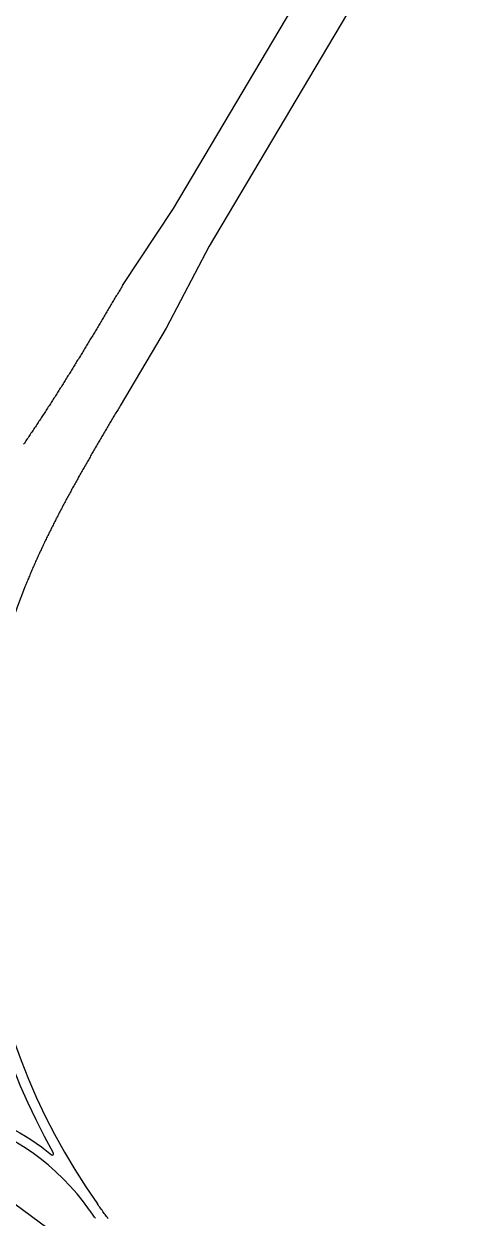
# Model space of a CAD drawing. Header units: millimetres. Extents: x 152904052 to 153933663, y 538271515 to 539240469.
# Drawn here: x 153601061 to 153604440, y 539126385 to 539135437 of the extents above; entities that cross this region are included whole.
import ezdxf

# ---------------------------------------------------------------- set-up
doc = ezdxf.new("R2010")
doc.units = ezdxf.units.MM
doc.layers.add('BORD', color=7, linetype='Continuous')

msp = doc.modelspace()

# ---------------------------------------------------------------- linework, layer by layer
at = {"layer": 'BORD', "color": 137, "ltscale": 10}
for points in [[(153601806.7, 539133453.3), (153601806.7, 539133453.3), (153602194.7, 539134037), (153607540, 539143050.9)], [(153607865.1, 539142858.1), (153602465, 539133751.7), (153602138.9, 539133131.2), (153601788.9, 539132540.9), (153601783.8, 539132532.3), (153601778.7, 539132523.7), (153601773.6, 539132515.1), (153601768.5, 539132506.5), (153601763.4, 539132497.9), (153601758.3, 539132489.3), (153601753.2, 539132480.7), (153601748.1, 539132472.1), (153601743, 539132463.5), (153601737.9, 539132454.9), (153601732.8, 539132446.3), (153601727.7, 539132437.7), (153601722.6, 539132429.1), (153601717.6, 539132420.5), (153601712.5, 539132411.9), (153601707.4, 539132403.3), (153601702.3, 539132394.7), (153601697.2, 539132386.1), (153601692.2, 539132377.5), (153601687.1, 539132368.9), (153601682, 539132360.3), (153601677, 539132351.7), (153601671.9, 539132343.1), (153601666.8, 539132334.5), (153601661.8, 539132325.9), (153601656.7, 539132317.3), (153601651.7, 539132308.7), (153601646.6, 539132300.1), (153601641.6, 539132291.5), (153601636.5, 539132282.9), (153601631.5, 539132274.3), (153601626.5, 539132265.7), (153601621.4, 539132257), (153601616.4, 539132248.4), (153601611.4, 539132239.8), (153601606.4, 539132231.2), (153601601.4, 539132222.6), (153601596.3, 539132214), (153601591.3, 539132205.3), (153601586.3, 539132196.7), (153601581.3, 539132188.1), (153601576.4, 539132179.5), (153601571.4, 539132170.8), (153601566.4, 539132162.2), (153601561.4, 539132153.6), (153601556.4, 539132144.9), (153601551.5, 539132136.3), (153601546.5, 539132127.6), (153601541.6, 539132119), (153601536.6, 539132110.3), (153601531.7, 539132101.7), (153601526.8, 539132093), (153601521.8, 539132084.4), (153601516.9, 539132075.7), (153601512, 539132067.1), (153601507.1, 539132058.4), (153601502.2, 539132049.7), (153601497.3, 539132041.1), (153601492.4, 539132032.4), (153601487.5, 539132023.7), (153601482.6, 539132015.1), (153601477.8, 539132006.4), (153601472.9, 539131997.7), (153601468, 539131989), (153601463.2, 539131980.3), (153601458.4, 539131971.6), (153601453.5, 539131962.9), (153601448.7, 539131954.2), (153601443.9, 539131945.5), (153601439.1, 539131936.8), (153601434.3, 539131928.1), (153601429.5, 539131919.4), (153601424.7, 539131910.7), (153601419.9, 539131901.9), (153601415.2, 539131893.2), (153601410.4, 539131884.5), (153601405.7, 539131875.8), (153601400.9, 539131867), (153601396.2, 539131858.3), (153601391.5, 539131849.5), (153601386.8, 539131840.8), (153601382.1, 539131832), (153601377.4, 539131823.3), (153601372.7, 539131814.5), (153601368, 539131805.7), (153601363.4, 539131797), (153601358.7, 539131788.2), (153601354.1, 539131779.4), (153601349.4, 539131770.6), (153601344.8, 539131761.8), (153601340.2, 539131753.1), (153601335.6, 539131744.3), (153601331, 539131735.5), (153601326.4, 539131726.6), (153601321.9, 539131717.8), (153601317.3, 539131709), (153601312.8, 539131700.2), (153601308.2, 539131691.4), (153601303.7, 539131682.5), (153601299.2, 539131673.7), (153601294.7, 539131664.9), (153601290.2, 539131656), (153601285.7, 539131647.2), (153601281.2, 539131638.3), (153601276.8, 539131629.4), (153601272.4, 539131620.6), (153601267.9, 539131611.7), (153601263.5, 539131602.8), (153601259.1, 539131593.9), (153601254.7, 539131585), (153601250.3, 539131576.1), (153601246, 539131567.2), (153601241.6, 539131558.3), (153601237.3, 539131549.4), (153601233, 539131540.5), (153601228.6, 539131531.6), (153601224.3, 539131522.7), (153601220.1, 539131513.7), (153601215.8, 539131504.8), (153601211.5, 539131495.8), (153601207.3, 539131486.9), (153601203.1, 539131477.9), (153601198.8, 539131469), (153601194.6, 539131460), (153601190.5, 539131451), (153601186.3, 539131442), (153601182.1, 539131433.1), (153601178, 539131424.1), (153601173.9, 539131415.1), (153601169.7, 539131406.1), (153601165.7, 539131397), (153601161.6, 539131388), (153601157.5, 539131379), (153601153.5, 539131370), (153601149.4, 539131360.9), (153601145.4, 539131351.9), (153601141.4, 539131342.9), (153601137.4, 539131333.8), (153601133.4, 539131324.7), (153601129.5, 539131315.7), (153601125.6, 539131306.6), (153601121.6, 539131297.5), (153601117.7, 539131288.4), (153601113.8, 539131279.3), (153601110, 539131270.2), (153601106.1, 539131261.1), (153601102.3, 539131252), (153601098.5, 539131242.9), (153601094.7, 539131233.8), (153601090.9, 539131224.6), (153601087.1, 539131215.5), (153601083.4, 539131206.4), (153601079.7, 539131197.2), (153601075.9, 539131188.1), (153601072.2, 539131178.9), (153601068.6, 539131169.7), (153601065.6, 539131162.4)], [(153601806.7, 539133453.3), (153601801.6, 539133444.7), (153601796.5, 539133436.1), (153601791.4, 539133427.5), (153601786.3, 539133418.9), (153601781.2, 539133410.3), (153601776.1, 539133401.7), (153601771, 539133393.1), (153601765.9, 539133384.5), (153601760.8, 539133375.9), (153601755.7, 539133367.3), (153601750.6, 539133358.7), (153601745.5, 539133350.1), (153601740.4, 539133341.5), (153601735.3, 539133332.9), (153601730.2, 539133324.3), (153601725.1, 539133315.7), (153601720, 539133307.1), (153601714.9, 539133298.5), (153601709.8, 539133289.9), (153601704.7, 539133281.3), (153601699.6, 539133272.8), (153601694.5, 539133264.2), (153601689.3, 539133255.6), (153601684.2, 539133247), (153601679.1, 539133238.4), (153601674, 539133229.8), (153601668.9, 539133221.2), (153601663.8, 539133212.7), (153601658.7, 539133204.1), (153601653.5, 539133195.5), (153601648.4, 539133186.9), (153601643.3, 539133178.4), (153601638.2, 539133169.8), (153601633.1, 539133161.2), (153601627.9, 539133152.6), (153601622.8, 539133144.1), (153601617.7, 539133135.5), (153601612.5, 539133126.9), (153601607.4, 539133118.4), (153601602.3, 539133109.8), (153601597.1, 539133101.3), (153601592, 539133092.7), (153601586.9, 539133084.1), (153601581.7, 539133075.6), (153601576.6, 539133067), (153601571.4, 539133058.5), (153601566.3, 539133049.9), (153601561.1, 539133041.4), (153601556, 539133032.8), (153601550.8, 539133024.3), (153601545.6, 539133015.7), (153601540.5, 539133007.2), (153601535.3, 539132998.7), (153601530.1, 539132990.1), (153601525, 539132981.6), (153601519.8, 539132973.1), (153601514.6, 539132964.5), (153601509.4, 539132956), (153601504.3, 539132947.5), (153601499.1, 539132939), (153601493.9, 539132930.4), (153601488.7, 539132921.9), (153601483.5, 539132913.4), (153601478.3, 539132904.9), (153601473.1, 539132896.4), (153601467.9, 539132887.9), (153601462.7, 539132879.4), (153601457.5, 539132870.9), (153601452.3, 539132862.4), (153601447, 539132853.9), (153601441.8, 539132845.4), (153601436.6, 539132836.9), (153601431.4, 539132828.4), (153601426.1, 539132819.9), (153601420.9, 539132811.4), (153601415.6, 539132802.9), (153601410.4, 539132794.5), (153601405.1, 539132786), (153601399.9, 539132777.5), (153601394.6, 539132769), (153601389.4, 539132760.6), (153601384.1, 539132752.1), (153601378.8, 539132743.6), (153601373.6, 539132735.2), (153601368.3, 539132726.7), (153601363, 539132718.3), (153601357.7, 539132709.8), (153601352.4, 539132701.4), (153601347.1, 539132692.9), (153601341.8, 539132684.5), (153601336.5, 539132676.1), (153601331.2, 539132667.6), (153601325.9, 539132659.2), (153601320.6, 539132650.8), (153601315.2, 539132642.4), (153601309.9, 539132634), (153601304.6, 539132625.5), (153601299.2, 539132617.1), (153601293.9, 539132608.7), (153601288.6, 539132600.3), (153601283.2, 539132591.9), (153601277.8, 539132583.5), (153601272.5, 539132575.1), (153601267.1, 539132566.7), (153601261.7, 539132558.4), (153601256.3, 539132550), (153601251, 539132541.6), (153601245.6, 539132533.2), (153601240.2, 539132524.9), (153601234.8, 539132516.5), (153601229.3, 539132508.1), (153601223.9, 539132499.8), (153601218.5, 539132491.4), (153601213.1, 539132483.1), (153601207.7, 539132474.8), (153601202.2, 539132466.4), (153601196.8, 539132458.1), (153601191.3, 539132449.8), (153601185.9, 539132441.4), (153601180.4, 539132433.1), (153601174.9, 539132424.8), (153601169.5, 539132416.5), (153601164, 539132408.2), (153601158.5, 539132399.9), (153601153, 539132391.6), (153601147.5, 539132383.3), (153601142, 539132375), (153601136.5, 539132366.7), (153601130.9, 539132358.4), (153601125.4, 539132350.2), (153601119.9, 539132341.9), (153601114.3, 539132333.6), (153601108.8, 539132325.4), (153601103.2, 539132317.1), (153601097.7, 539132308.9), (153601092.1, 539132300.6), (153601086.5, 539132292.4), (153601081, 539132284.2), (153601075.4, 539132275.9), (153601069.8, 539132267.7), (153601064.2, 539132259.5), (153601058.6, 539132251.3)], [(153601602.6, 539126383.4), (153601596.7, 539126391.5), (153601590.8, 539126399.6), (153601584.9, 539126407.7), (153601579.1, 539126415.9), (153601573.2, 539126424), (153601567.4, 539126432.2), (153601561.6, 539126440.4), (153601555.8, 539126448.6)], [(153601699.2, 539126380.4), (153601693.3, 539126388.3), (153601687.4, 539126396.3), (153601681.5, 539126404.2), (153601675.7, 539126412.2), (153601669.8, 539126420.1), (153601664, 539126428.1), (153601658.2, 539126436.1), (153601652.4, 539126444.1), (153601646.6, 539126452.1), (153601640.8, 539126460.2), (153601635.1, 539126468.2), (153601629.4, 539126476.2), (153601623.6, 539126484.3), (153601617.9, 539126492.4)]]:
    msp.add_lwpolyline(points, dxfattribs=at)
for points in [[(153599658.4, 539127676.1, 0.090678), (153600587, 539127220.6, -0.102671), (153601269.6, 539126865.4, 0.828619), (153601284.7, 539126878, -0.226517), (153600995, 539131190.5)], [(153601065.6, 539131162.4, 0.253304), (153601617.9, 539126492.4)], [(153597946.9, 539128847.6, 0.037759), (153597249.9, 539129286, 0.927228), (153597239.3, 539129269.1), (153597242.2, 539129266.9), (153602486.8, 539125387.2, 0.950885)], [(153601558.1, 539126445.3, 0.172102), (153600566.3, 539127147.4)]]:
    msp.add_lwpolyline(points, format="xyb", dxfattribs=at)

doc.saveas('drawing.dxf')
